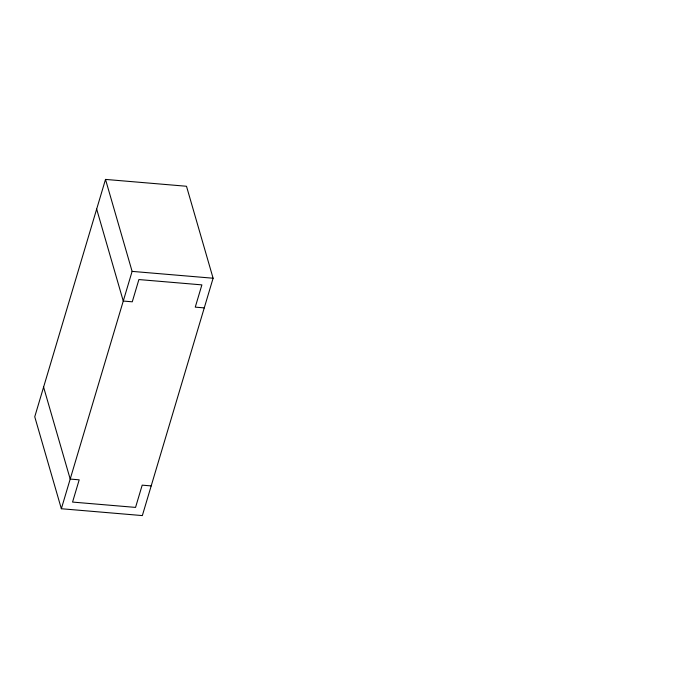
<?xml version="1.0" encoding="UTF-8"?>
<svg xmlns="http://www.w3.org/2000/svg" width="695" height="695" viewBox="0 0 695 695"><rect width="100%" height="100%" fill="white"/><g stroke="black" fill="none" stroke-linecap="round" stroke-linejoin="round"><path stroke-width="1.04" d="M105.51 179.414L34.75 416.774L61.351 508.74L142.345 515.586L213.104 278.226L186.495 186.26L105.51 179.414L132.111 271.38L61.351 508.74M132.111 271.38L213.104 278.226M204.252 307.894L195.26 307.138L201.889 284.881L138.896 279.555L132.267 301.812L123.267 301.048L96.666 209.091M151.189 485.909L142.188 485.153L135.551 507.402L72.558 502.077L79.195 479.828L70.195 479.064L43.594 387.106"/></g></svg>
